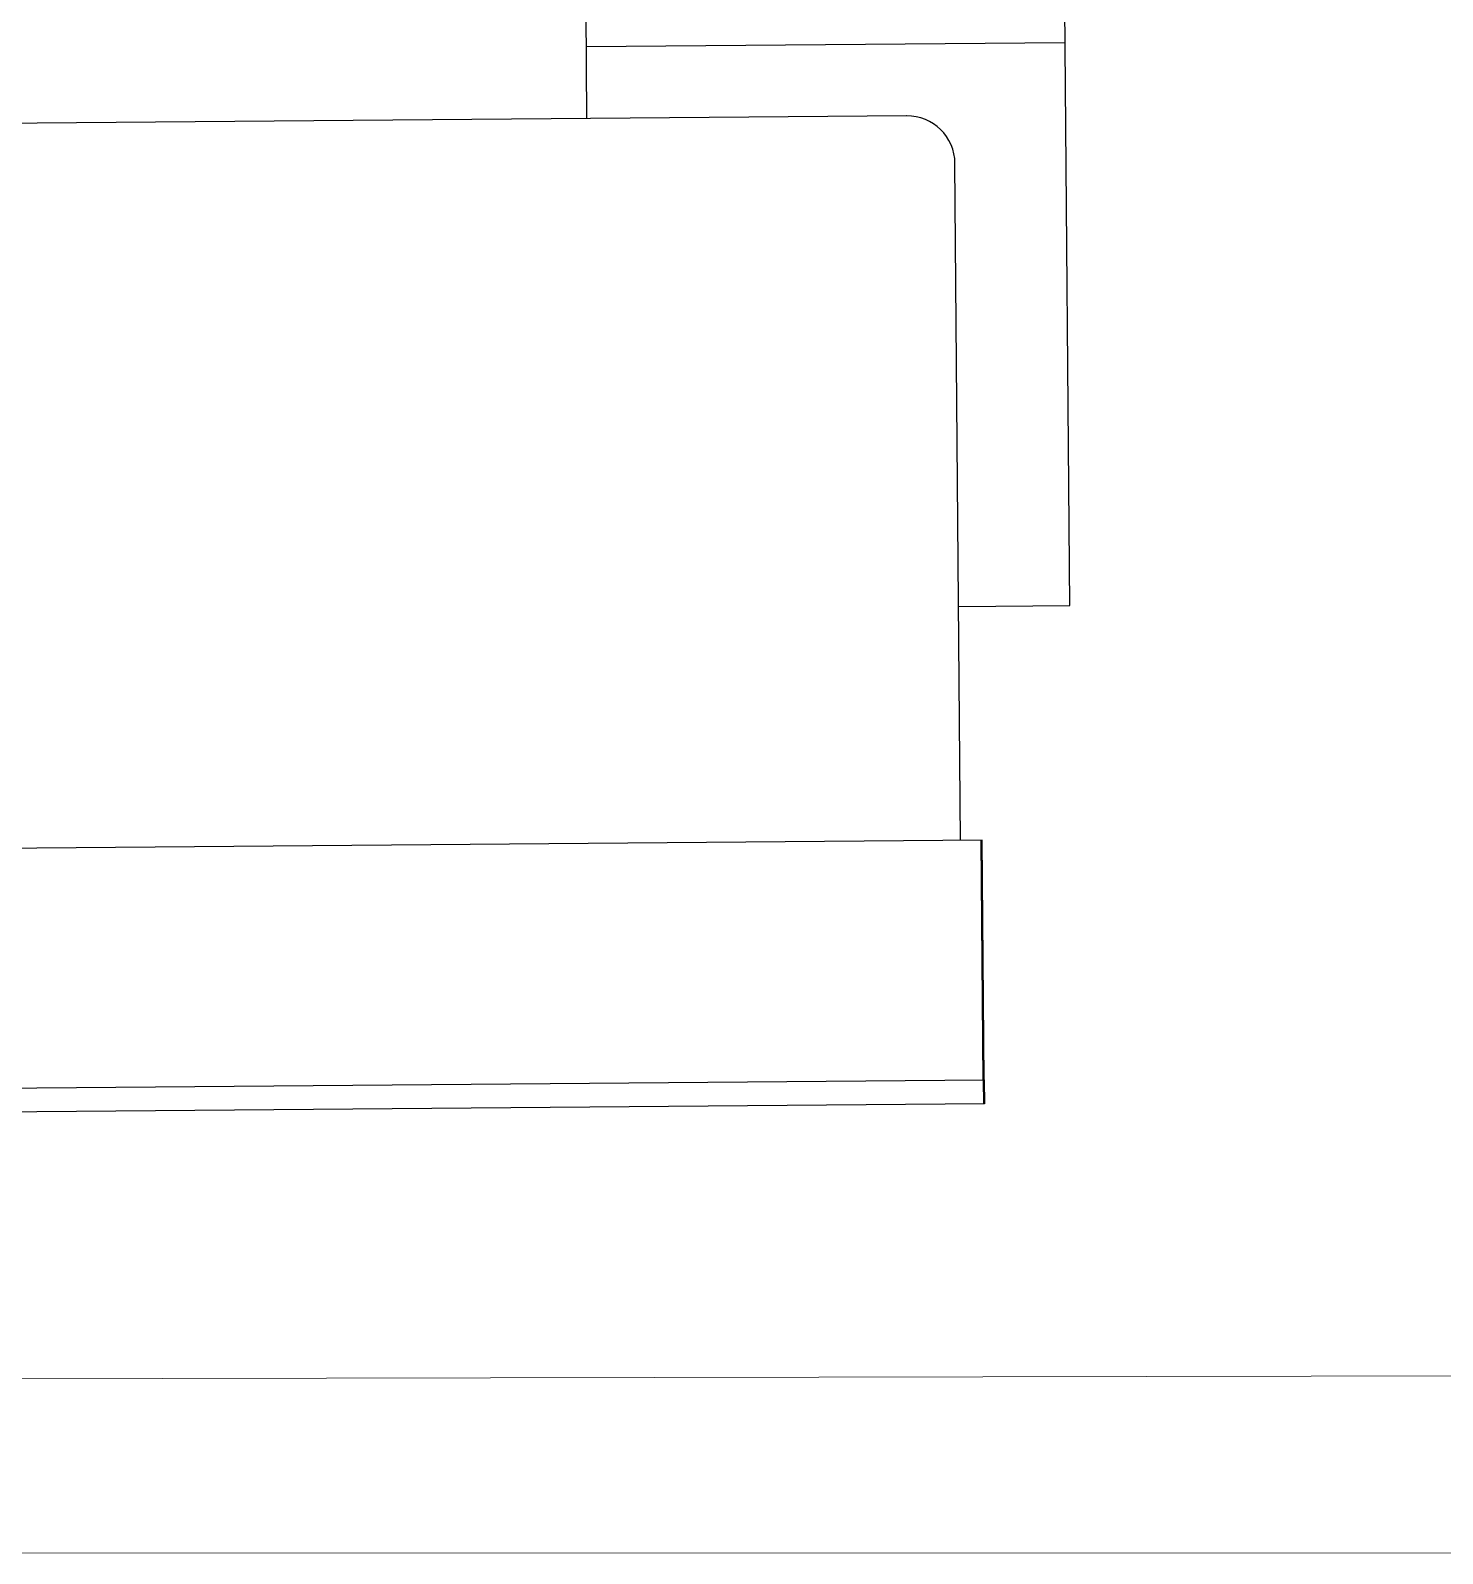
# Model space of a CAD drawing. Header units: inches. Extents: x 164.3 to 247.9, y 15.6 to 56.7.
# Drawn here: x 245.147 to 246.073, y 30.131 to 31.129 of the extents above; entities that cross this region are included whole.
import ezdxf

# ---------------------------------------------------------------- set-up
doc = ezdxf.new("R2010")
doc.units = ezdxf.units.IN
doc.header["$MEASUREMENT"] = 0
doc.layers.get('0').update_dxf_attribs({"lineweight": 0})
doc.layers.add('WALL 1 100', color=250, linetype='Continuous', lineweight=9)
doc.layers.add('провода', color=1, linetype='Continuous', lineweight=5)

msp = doc.modelspace()

# ---------------------------------------------------------------- linework, layer by layer
at = {"color": 7, "linetype": 'ByBlock', "lineweight": -2}
for p, q in [((245.82849, 30.75201), (245.8252, 31.14435)), ((245.51132, 31.14172), (245.51191, 31.07116)), ((245.8254, 31.12081), (245.51152, 31.11818)), ((245.72164, 31.07292), (244.5289, 31.06292)), ((245.75701, 30.59818), (245.75329, 31.0418)), ((245.75573, 30.7514), (245.82849, 30.75201)), ((245.77121, 30.5983), (244.98651, 30.59172)), ((245.77181, 30.44106), (245.77049, 30.598)), ((245.77207, 30.44133), (245.77075, 30.59827)), ((245.77253, 30.44136), (245.77121, 30.5983)), ((244.98783, 30.43478), (245.77253, 30.44136)), ((245.77181, 30.44106), (245.77194, 30.42537)), ((245.77207, 30.44133), (245.7722, 30.42564)), ((245.77253, 30.44136), (245.77266, 30.42566)), ((245.77266, 30.42566), (244.98796, 30.41908))]:
    msp.add_line(p, q, dxfattribs=at)
msp.add_arc((245.7219, 31.04153), 0.03139, 0.48066, 90.48066, dxfattribs=at)
at = {"layer": 'WALL 1 100', "color": 0}
msp.add_lwpolyline([(234.16293, 30.22239), (247.76106, 30.25098)], dxfattribs=at)
at = {"layer": 'провода', "color": 1}
msp.add_line((234.80869, 30.13327), (247.83246, 30.13098), dxfattribs=at)

doc.saveas('drawing.dxf')
